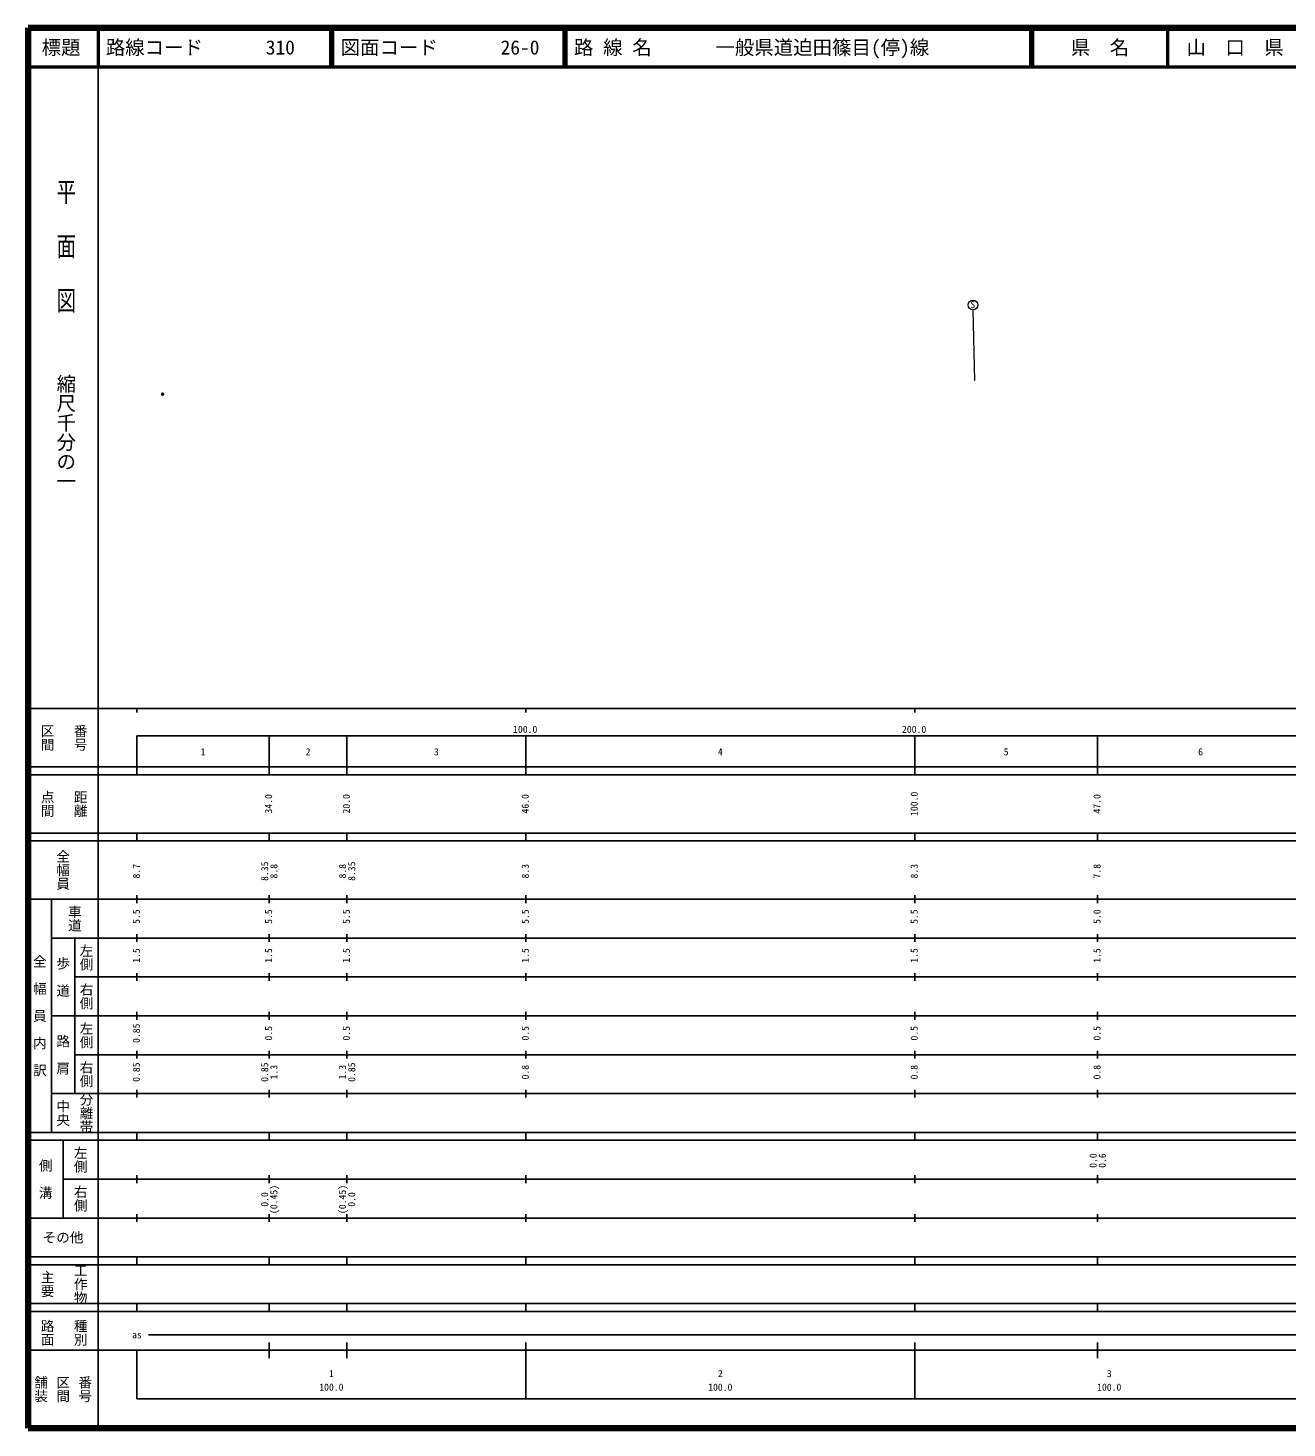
# Model space of a CAD drawing. Units: millimetres on the paper. Extents: x 40 to 680, y 20 to 380.
# Drawn here: x 40 to 363.7, y 20 to 380 of the extents above; entities that cross this region are included whole.
import ezdxf
from ezdxf.enums import TextEntityAlignment as Align

# ---------------------------------------------------------------- set-up
doc = ezdxf.new("R2010")
doc.units = ezdxf.units.MM
doc.header["$PDMODE"] = 32
doc.header["$PDSIZE"] = 0.5
for name, color, linetype, lineweight in [('M-BGD', 7, 'Continuous', 13), ('M-TTL', 2, 'Continuous', 140), ('M-TTL-BAND', 7, 'Continuous', 25), ('M-TTL-LINE', 7, 'Continuous', 50)]:
    doc.layers.add(name, color=color, linetype=linetype, lineweight=lineweight)
doc.layers.add('M-OTRS', color=6, linetype='Continuous')
doc.layers.add('M-TTL-TXT', color=7, linetype='Continuous')
doc.styles.add('@ＭＳ ゴシック', font='')
doc.styles.add('ＭＳ ゴシック', font='')
doc.styles.get('@ＭＳ ゴシック').set_extended_font_data('@MS Gothic')
doc.styles.get('ＭＳ ゴシック').set_extended_font_data('MS Gothic')

msp = doc.modelspace()

# ---------------------------------------------------------------- linework, layer by layer
at = {"layer": 'M-BGD'}
msp.add_line((283.49, 289.389), (282.986, 307.547), dxfattribs=at)
msp.add_circle((282.982, 308.797), 1.25, dxfattribs=at)
at = {"layer": 'M-OTRS'}
msp.add_point((74.624, 285.821), dxfattribs=at)
at = {"layer": 'M-TTL'}
for p, q in [((40, 380), (40, 20)), ((680, 380), (40, 380)), ((40, 20), (680, 20))]:
    msp.add_line(p, q, dxfattribs=at)
at = {"layer": 'M-TTL-BAND'}
for p, q in [((58, 370), (58, 20)), ((40, 205), (579, 205)), ((68, 205), (68, 204)), ((168, 205), (168, 204)), ((268, 205), (268, 204)), ((68, 198), (579, 198)), ((68, 198), (68, 188)), ((102, 188), (102, 198)), ((122, 188), (122, 198)), ((168, 188), (168, 198)), ((268, 188), (268, 198)), ((315, 188), (315, 198)), ((40, 190), (579, 190)), ((40, 188), (579, 188)), ((40, 173), (579, 173)), ((68, 171), (68, 173)), ((102, 171), (102, 173)), ((122, 171), (122, 173)), ((168, 171), (168, 173)), ((268, 171), (268, 173)), ((315, 171), (315, 173)), ((40, 171), (579, 171)), ((40, 156), (579, 156)), ((46, 96), (46, 156)), ((68, 155), (68, 157)), ((102, 155), (102, 157)), ((122, 155), (122, 157)), ((168, 155), (168, 157)), ((268, 155), (268, 157)), ((315, 155), (315, 157)), ((46, 146), (579, 146)), ((52, 146), (52, 106)), ((68, 145), (68, 147)), ((102, 145), (102, 147)), ((122, 145), (122, 147)), ((168, 145), (168, 147)), ((268, 145), (268, 147)), ((315, 145), (315, 147)), ((68, 135), (68, 137)), ((102, 135), (102, 137)), ((122, 135), (122, 137)), ((168, 135), (168, 137)), ((268, 135), (268, 137)), ((315, 135), (315, 137)), ((52, 136), (579, 136)), ((46, 126), (579, 126)), ((68, 125), (68, 127)), ((102, 125), (102, 127)), ((122, 125), (122, 127)), ((168, 125), (168, 127)), ((268, 125), (268, 127)), ((315, 125), (315, 127)), ((52, 116), (579, 116)), ((68, 115), (68, 117)), ((102, 115), (102, 117)), ((122, 115), (122, 117)), ((168, 115), (168, 117)), ((268, 115), (268, 117)), ((315, 115), (315, 117)), ((46, 106), (579, 106)), ((68, 105), (68, 107)), ((102, 105), (102, 107)), ((122, 105), (122, 107)), ((168, 105), (168, 107)), ((268, 105), (268, 107)), ((315, 105), (315, 107)), ((40, 96), (579, 96)), ((40, 94), (579, 94)), ((49, 94), (49, 74)), ((68, 94), (68, 96)), ((102, 94), (102, 96)), ((122, 94), (122, 96)), ((168, 94), (168, 96)), ((268, 94), (268, 96)), ((315, 94), (315, 96)), ((49, 84), (579, 84)), ((68, 83), (68, 85)), ((102, 83), (102, 85)), ((122, 83), (122, 85)), ((168, 83), (168, 85)), ((268, 83), (268, 85)), ((315, 83), (315, 85)), ((40, 74), (579, 74)), ((68, 73), (68, 75)), ((102, 73), (102, 75)), ((122, 73), (122, 75)), ((168, 73), (168, 75)), ((268, 73), (268, 75)), ((315, 73), (315, 75)), ((40, 64), (579, 64)), ((40, 62), (579, 62)), ((68, 62), (68, 64)), ((102, 62), (102, 64)), ((122, 62), (122, 64)), ((168, 62), (168, 64)), ((268, 62), (268, 64)), ((315, 62), (315, 64)), ((40, 52), (579, 52)), ((68, 50), (68, 52)), ((102, 50), (102, 52)), ((122, 50), (122, 52)), ((168, 50), (168, 52)), ((268, 50), (268, 52)), ((315, 50), (315, 52)), ((40, 50), (579, 50)), ((71, 44), (565, 44)), ((40, 40), (579, 40)), ((68, 40), (68, 27.5)), ((102, 38), (102, 42)), ((122, 38), (122, 42)), ((168, 27.5), (168, 42)), ((268, 27.5), (268, 42)), ((315, 38), (315, 42)), ((68, 27.5), (579, 27.5))]:
    msp.add_line(p, q, dxfattribs=at)
at = {"layer": 'M-TTL-LINE'}
for p, q in [((58, 380), (58, 370)), ((117.75, 380), (117.75, 370)), ((118.25, 380), (118.25, 370)), ((177.75, 380), (177.75, 370)), ((178.25, 380), (178.25, 370)), ((297.75, 380), (297.75, 370)), ((298.25, 380), (298.25, 370)), ((333, 380), (333, 370)), ((40, 370), (680, 370))]:
    msp.add_line(p, q, dxfattribs=at)

# ---------------------------------------------------------------- texts
at = {"layer": 'M-BGD', "style": 'ＭＳ ゴシック'}
msp.add_text('S', height=1.833, dxfattribs=at).set_placement((282.303, 307.423), align=Align.BOTTOM_LEFT)
at = {"layer": 'M-TTL-BAND', "style": '@ＭＳ ゴシック', "width": 1.4}
msp.add_text('平  面  図', height=3.666, rotation=270, dxfattribs=at).set_placement((49.777, 306.475), align=Align.MIDDLE_RIGHT)
at = {"layer": 'M-TTL-BAND', "style": '@ＭＳ ゴシック'}
msp.add_text('縮尺千分の一', height=3.666, rotation=270, dxfattribs=at).set_placement((49.777, 261.03), align=Align.MIDDLE_RIGHT)
for s, p in [('区間', (45, 197.5)), ('番号', (53.5, 197.5)), ('点間', (45, 180.5)), ('距離', (53.5, 180.5)), ('全幅員', (49, 163.5)), ('車道', (52, 151)), ('左側', (55, 141)), ('全\u3000幅\u3000員\u3000内\u3000訳', (43, 126)), ('歩\u3000道', (49, 136)), ('右側', (55, 131)), ('左側', (55, 121)), ('路\u3000肩', (49, 116)), ('右側', (55, 111)), ('分離帯', (55, 101)), ('中央', (49, 101)), ('左側', (53.5, 89)), ('側\u3000溝', (44.5, 84)), ('右側', (53.5, 79)), ('工作物', (53.5, 57)), ('主要', (45, 57)), ('路面', (45, 44.5)), ('種別', (53.5, 44.5)), ('舗装', (43.333, 30)), ('区間', (49, 30)), ('番号', (54.667, 30))]:
    msp.add_text(s, height=2.566, rotation=270, dxfattribs=at).set_placement(p, align=Align.MIDDLE_CENTER)
at = {"layer": 'M-TTL-BAND', "style": 'ＭＳ ゴシック'}
for s, p in [('100.0', (167.844, 198.195)), ('200.0', (267.844, 198.195)), ('1', (85, 192.405)), ('2', (112, 192.405)), ('3', (145, 192.405)), ('4', (218, 192.405)), ('5', (291.5, 192.405)), ('6', (341.5, 192.405)), ('as', (68, 42.5)), ('1', (118, 32.523)), ('2', (218, 32.523)), ('3', (318, 32.523)), ('100.0', (118, 29.033)), ('100.0', (218, 29.033)), ('100.0', (318, 29.033))]:
    msp.add_text(s, height=1.833, dxfattribs=at).set_placement(p, align=Align.BOTTOM_CENTER)
for s, p in [('34.0', (103.309, 180.5)), ('20.0', (123.309, 180.5)), ('46.0', (169.309, 180.5)), ('100.0', (269.309, 180.5)), ('47.0', (316.309, 180.5)), ('8.7', (69.309, 163.174)), ('8.35', (102.309, 163.174)), ('8.8', (104.679, 163.174)), ('8.8', (122.309, 163.174)), ('8.35', (124.679, 163.174)), ('8.3', (169.309, 163.174)), ('8.3', (269.309, 163.174)), ('7.8', (316.309, 163.174)), ('5.5', (69.309, 151.5)), ('5.5', (103.309, 151.5)), ('5.5', (123.309, 151.5)), ('5.5', (169.309, 151.5)), ('5.5', (269.309, 151.5)), ('5.0', (316.309, 151.5)), ('1.5', (69.309, 141.5)), ('1.5', (103.309, 141.5)), ('1.5', (123.309, 141.5)), ('1.5', (169.309, 141.5)), ('1.5', (269.309, 141.5)), ('1.5', (316.309, 141.5)), ('0.85', (69.309, 121.5)), ('0.5', (103.309, 121.5)), ('0.5', (123.309, 121.5)), ('0.5', (169.309, 121.5)), ('0.5', (269.309, 121.5)), ('0.5', (316.309, 121.5)), ('0.85', (69.309, 111.5)), ('0.85', (102.309, 111.5)), ('1.3', (104.679, 111.5)), ('1.3', (122.309, 111.5)), ('0.85', (124.679, 111.5)), ('0.8', (169.309, 111.5)), ('0.8', (269.309, 111.5)), ('0.8', (316.309, 111.5)), ('0.0', (315.309, 88.764)), ('0.6', (317.679, 88.764)), ('0.0', (102.309, 78.764)), ('(0.45)', (104.679, 78.764)), ('(0.45)', (122.309, 78.764)), ('0.0', (124.679, 78.764))]:
    msp.add_text(s, height=1.833, rotation=90, dxfattribs=at).set_placement(p, align=Align.BOTTOM_CENTER)
msp.add_text('その他', height=2.566, dxfattribs=at).set_placement((49, 69), align=Align.MIDDLE_CENTER)
at = {"layer": 'M-TTL-TXT', "style": 'ＭＳ ゴシック'}
for s, p in [('標題', (48.5, 375)), ('県\u3000名', (315.625, 375)), ('山\u3000口\u3000県', (350.375, 375))]:
    msp.add_text(s, height=3.666, dxfattribs=at).set_placement(p, align=Align.MIDDLE_CENTER)
for s, p in [('路線コード', (60, 375)), ('310', (101.142, 375)), ('図面コード', (120.38, 375)), ('26-0', (161.521, 375)), ('路 線 名', (180.38, 375)), ('一般県道迫田篠目(停)線', (216.734, 375))]:
    msp.add_text(s, height=3.666, dxfattribs=at).set_placement(p, align=Align.MIDDLE_LEFT)

doc.saveas('drawing.dxf')
